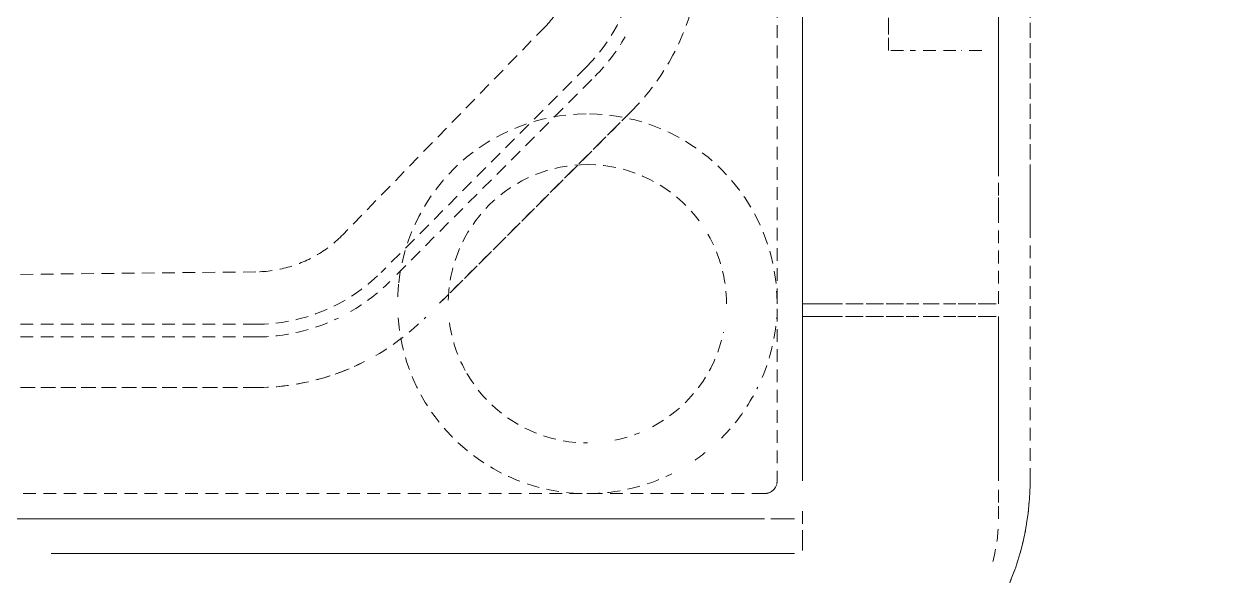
# Model space of a CAD drawing. Header units: millimetres. Extents: x -10915 to 60194, y -32941 to 46712.
# Drawn here: x 8043.6 to 8139, y 8799.1 to 8842.7 of the extents above; entities that cross this region are included whole.
import ezdxf

# ---------------------------------------------------------------- set-up
doc = ezdxf.new("R2010")
doc.units = ezdxf.units.MM
doc.linetypes.add('200_ШТРИХ_ш1п0_6_', pattern=[1.6, 1, -0.6])
doc.layers.add('Перекрытие штриховка', color=7, linetype='Continuous', lineweight=18)
doc.layers.add('Сантехника', color=7, linetype='Continuous', lineweight=18)

# ---------------------------------------------------------------- blocks, each defined once
blk = doc.blocks.new('Reece_Tap_Wolfen_Drinking-Fountain - 10 L_Stainless Steel-V82-План полов 2-го этажа')
at = {"layer": 'Сантехника', "linetype": '200_ШТРИХ_ш1п0_6_'}
for p, q in [((134.0000000000128, 154.9999999999604), (-133.9999999999869, 154.9999999999561)), ((137.8774251369132, 136.9999999999681), (139.4832934363801, 136.9999999999739)), ((136.9999999999846, 134.5067086143769), (136.9999999999846, 136.3654132106381)), ((139.73163549023, 136.3741209819581), (139.73163549023, 135.1987802315753)), ((101.3112915010383, 119.8994949366118), (117.5244949366347, 103.6862915010152)), ((98.09127334524361, 116.679476780817), (114.5250556766014, 100.6868522409818)), ((117.4814082423221, 93.78679656440353), (119.7377441424902, -119.7377441424901)), ((121.6250000000232, 93.78679656440355), (121.6250000000232, -121.625000000023))]:
    blk.add_line(p, q, dxfattribs=at)
at = {"layer": 'Сантехника', "color": 251, "linetype": '200_ШТРИХ_ш1п0_6_', "true_color": 0x666666}
for p, q in [((-109.9999999999488, 154.9999999999474), (110.0000000000513, 154.9999999999474)), ((110.0000000000513, 154.9999999999474), (-109.9999999999488, 154.9999999999474)), ((114.0000000000513, 154.9999999998982), (110.0000000000513, 154.9999999999002)), ((114.0000000000513, 154.9999999998982), (110.0000000000513, 154.9999999999002)), ((134.0000000000315, 154.9999999999474), (110.0000000000455, 154.9999999999474)), ((112.6059122489566, 152.499999999911), (120.0000000000149, 152.499999999911)), ((120.0000000000149, 152.3205080756429), (120.0000000000149, 149.308170005508)), ((134.0000000000311, 152.4999999999242), (121.0000000000064, 152.4999999999241)), ((121.0000000000064, 152.3205080756433), (121.0000000000064, 149.2963104068064)), ((136.9944931562145, 152.4999999999242), (134.7049514196031, 152.4999999999242)), ((120.0000000000149, 149.1421356236877), (120.0000000000149, 145.2163802191053)), ((121.0000000000064, 149.1421356236878), (121.0000000000064, 145.2009244891678)), ((120.0000000000149, 144.9999999999549), (120.0000000000149, 140.4283610041379)), ((121.0000000000064, 144.9999999999545), (121.0000000000064, 140.4103624254114)), ((120.0000000000149, 140.1763809020052), (120.0000000000149, 136.9999999999679)), ((121.0000000000064, 140.1763809020043), (121.0000000000064, 136.9999999999073)), ((120.0000000000149, 136.9999999999679), (-119.9999999999922, 136.9999999999679)), ((121.0000000000064, 136.9999999999748), (120.000000000015, 136.9999999999748)), ((121.0000000000064, 136.9999999999073), (134.0000000000319, 136.9999999999541)), ((136.3821711392079, 136.9999999999627), (137.8774251369132, 136.9999999999681)), ((139.4832934363812, 136.9999999999739), (137.8774251369143, 136.9999999999681)), ((136.9999999999846, 136.3654132106381), (136.9999999999846, 134.5067086143769)), ((139.7316354902397, 135.1987802315754), (139.7316354902397, 136.3741209819623)), ((139.73163549023, 135.1987802315753), (139.73163549023, 77.59807621132664)), ((136.9999999999846, 77.59807621132627), (136.9999999999846, 133.9999999999585)), ((119.9622712642574, 108.3195829852582), (104.8468254069712, 123.4350288425444)), ((104.8468254069712, 123.4350288425444), (119.9622712642575, 108.3195829852581)), ((102.2786398093648, 120.3463601906584), (118.0120502021612, 104.612949797862)), ((102.2786398093649, 120.3463601906584), (118.0120502021612, 104.612949797862)), ((122.6250000000233, 93.78679656440359), (122.6250000000233, -122.5502336448816)), ((122.6250000000233, 93.7867965644035), (122.6250000000233, -122.5502336448816)), ((126.6250000000233, -126.2511682243249), (126.6250000000233, 93.78679656440349)), ((126.6250000000232, 93.78679656440346), (126.6250000000233, -126.2511682243249)), ((136.9999999999851, 71.9999999999748), (136.9999999999851, 77.99999999997482)), ((136.9999999999851, 72.87867965641516), (136.9999999999851, 77.99999999997482))]:
    blk.add_line(p, q, dxfattribs=at)
at = {"layer": 'Сантехника', "color": 253, "linetype": '200_ШТРИХ_ш1п0_6_', "true_color": 0xa3a3a3}
for p, q in [((110.0000000000455, 154.9999999999474), (-109.9999999999488, 154.9999999999474)), ((-109.9999999999492, 152.499999999911), (109.9241079778388, 152.499999999911)), ((110.4581773545723, 152.499999999911), (112.6059122489566, 152.499999999911)), ((120.0000000000148, 152.4999999999143), (112.6059122489481, 152.4999999999143)), ((112.6059122489495, 152.4999999999143), (120.0000000000162, 152.4999999999143)), ((120.0000000000149, 152.320508075642), (120.0000000000149, 149.3081700055071)), ((120.0000000000162, 149.3081700055072), (120.0000000000162, 152.320508075642)), ((121.0000000000064, 152.4999999999241), (134.0000000000311, 152.4999999999242)), ((121.0000000000064, 149.2963104068064), (121.0000000000064, 152.3205080756433)), ((134.7049514196031, 152.4999999999242), (136.9944931562145, 152.4999999999242)), ((120.0000000000149, 149.1421356236868), (120.0000000000149, 145.2163802191045)), ((120.0000000000162, 145.2163802191045), (120.0000000000162, 149.1421356236868)), ((121.0000000000064, 145.2009244891678), (121.0000000000064, 149.1421356236878)), ((120.0000000000149, 144.999999999954), (120.0000000000149, 140.428361004137)), ((120.0000000000162, 140.428361004137), (120.0000000000162, 144.999999999954)), ((121.0000000000064, 140.4103624254114), (121.0000000000064, 144.9999999999545)), ((120.0000000000149, 140.1763809020044), (120.0000000000149, 136.9999999999712)), ((120.0000000000162, 136.9999999999712), (120.0000000000162, 140.1763809020044)), ((121.0000000000064, 136.9999999999073), (121.0000000000064, 140.1763809020043)), ((-119.9999999999922, 136.9999999999712), (120.0000000000148, 136.9999999999712)), ((120.0000000000162, 136.9999999999712), (-119.9999999999923, 136.9999999999712)), ((120.0000000000151, 136.9999999999748), (121.0000000000064, 136.9999999999748)), ((134.0000000000352, 136.9999999999073), (121.0000000000064, 136.9999999999073)), ((-133.9999999999686, 134.9999999999552), (134.0000000000315, 134.9999999999552)), ((-133.9999999999686, 134.9999999999552), (134.0000000000315, 134.9999999999552)), ((139.7316354902397, 77.59807621132663), (139.7316354902397, 135.1987802315754)), ((135.0000000000288, 133.9999999999579), (135.0000000000288, -134.0000000000421)), ((135.0000000000288, 133.9999999999579), (135.0000000000288, -134.0000000000421)), ((136.9999999999846, 133.9999999999585), (136.9999999999846, 77.59807621132624))]:
    blk.add_line(p, q, dxfattribs=at)
at = {"layer": 'Сантехника', "color": 9, "linetype": '200_ШТРИХ_ш1п0_6_', "true_color": 0xc7c7c7}
for p, q in [((109.9241079773221, 152.4999999999143), (-23.51406713391818, 152.4999999999143)), ((-23.51406713391772, 152.4999999999143), (109.9241079773235, 152.4999999999143)), ((112.6059122489481, 152.4999999999143), (110.4581773545723, 152.4999999999143)), ((110.4581773545736, 152.4999999999143), (112.6059122489495, 152.4999999999143)), ((120.0000000000163, 152.499999999923), (112.6059122489495, 152.499999999923)), ((112.6059122489484, 152.499999999923), (120.0000000000151, 152.499999999923)), ((120.0000000000163, 152.3205080756422), (120.0000000000163, 149.3081700055073)), ((120.000000000015, 152.3205080756422), (120.000000000015, 149.3081700055073)), ((100.000000000014, 151.1818181817264), (100.000000000014, 149.545361979533)), ((100.000000000014, 149.1421356236861), (100.000000000014, 145.5254948178894)), ((120.0000000000163, 149.142135623687), (120.0000000000163, 145.2163802191047)), ((120.000000000015, 149.142135623687), (120.000000000015, 145.2163802191047)), ((100.000000000014, 144.9999999999525), (100.000000000014, 143.8043297712694)), ((120.0000000000163, 144.9999999999542), (120.0000000000163, 140.4283610041372)), ((120.000000000015, 144.9999999999542), (120.000000000015, 140.4283610041372)), ((100.000000000014, 143.8043297712694), (20.00000000000813, 143.8043297712694)), ((100.000000000014, 143.8043297712694), (94.99577338861123, 143.8043297712694)), ((120.0000000000163, 140.1763809020046), (120.0000000000163, 136.9999999999799)), ((120.000000000015, 140.1763809020046), (120.000000000015, 136.9999999999799)), ((-119.9999999999924, 136.9999999999799), (120.0000000000163, 136.9999999999799)), ((120.000000000015, 136.9999999999799), (-119.9999999999912, 136.9999999999799)), ((134.0000000000327, 136.9999999999542), (121.0000000000064, 136.9999999999073)), ((121.0000000000064, 136.9999999999073), (134.0000000000352, 136.9999999999073))]:
    blk.add_line(p, q, dxfattribs=at)
at = {"layer": 'Сантехника', "color": 7, "linetype": '200_ШТРИХ_ш1п0_6_', "true_color": 0xfdfdfd}
for p, q in [((100.0000000000149, 152.499999999923), (20.00000000000912, 152.499999999923)), ((20.00000000000892, 152.499999999923), (100.0000000000138, 152.499999999923)), ((100.0000000000138, 152.499999999924), (20.00000000000892, 152.499999999924)), ((20.00000000000772, 152.4999999999222), (100.0000000000136, 152.4999999999222)), ((20.00000000000776, 152.499999999922), (100.0000000000136, 152.499999999922)), ((20.00000000000779, 152.4999999999219), (100.0000000000136, 152.4999999999219)), ((20.00000000000779, 152.4999999999218), (100.0000000000136, 152.4999999999218)), ((20.00000000000779, 152.4999999999216), (100.0000000000136, 152.4999999999216)), ((20.00000000000782, 152.4999999999214), (100.0000000000137, 152.4999999999214)), ((20.00000000000782, 152.4999999999212), (100.0000000000137, 152.4999999999212)), ((20.00000000000786, 152.4999999999211), (100.0000000000137, 152.4999999999211)), ((20.00000000000786, 152.4999999999209), (100.0000000000137, 152.4999999999209)), ((20.00000000000789, 152.4999999999207), (100.0000000000137, 152.4999999999207)), ((20.00000000000789, 152.4999999999206), (100.0000000000138, 152.4999999999206)), ((20.00000000000792, 152.4999999999204), (100.0000000000138, 152.4999999999204)), ((20.00000000000792, 152.4999999999202), (100.0000000000138, 152.4999999999202)), ((20.00000000000796, 152.4999999999201), (100.0000000000138, 152.4999999999201)), ((20.00000000000796, 152.4999999999199), (100.0000000000138, 152.4999999999199)), ((20.00000000000799, 152.4999999999197), (100.0000000000138, 152.4999999999197)), ((20.00000000000799, 152.4999999999196), (100.0000000000138, 152.4999999999196)), ((20.00000000000803, 152.4999999999194), (100.0000000000139, 152.4999999999194)), ((90.3706678121404, 152.4999999999223), (100.0000000000136, 152.4999999999223)), ((90.3706678121404, 152.4999999999221), (98.71688561956955, 152.4999999999221)), ((90.37066781214043, 152.499999999922), (100.0000000000136, 152.499999999922)), ((90.37066781214052, 152.4999999999211), (100.0000000000137, 152.4999999999211)), ((90.37066781214052, 152.499999999921), (100.0000000000137, 152.499999999921)), ((90.37066781214052, 152.4999999999208), (100.0000000000137, 152.4999999999208)), ((90.37066781214057, 152.4999999999206), (100.0000000000138, 152.4999999999206)), ((90.3706678121406, 152.4999999999204), (100.0000000000138, 152.4999999999204)), ((90.3706678121406, 152.4999999999203), (98.7168856195698, 152.4999999999203)), ((90.37066781214062, 152.49999999992), (100.0000000000138, 152.49999999992)), ((90.37066781214067, 152.4999999999198), (98.71688561956984, 152.4999999999198)), ((90.37066781214067, 152.4999999999197), (100.0000000000139, 152.4999999999197)), ((90.37066781214067, 152.4999999999195), (98.71688561956988, 152.4999999999195)), ((92.74187883875474, 152.4999999999218), (100.0000000000136, 152.4999999999218)), ((92.7418788387549, 152.4999999999202), (100.0000000000138, 152.4999999999202)), ((94.9957733886109, 152.4999999999216), (100.0000000000136, 152.4999999999216)), ((97.02083925777363, 152.4999999999215), (100.0000000000136, 152.4999999999215)), ((97.02083925777369, 152.4999999999213), (98.71688561956968, 152.4999999999213)), ((98.71688561956955, 152.4999999999221), (100.0000000000136, 152.4999999999221)), ((98.71688561956968, 152.4999999999213), (100.0000000000137, 152.4999999999213)), ((98.7168856195698, 152.4999999999203), (100.0000000000138, 152.4999999999203)), ((98.71688561956984, 152.4999999999198), (100.0000000000138, 152.4999999999198)), ((98.71688561956988, 152.4999999999195), (100.0000000000139, 152.4999999999195)), ((100.0000000000136, 151.1818181817259), (100.0000000000136, 149.5453619795326)), ((100.0000000000136, 151.1818181817264), (100.0000000000136, 149.5453619795339)), ((100.0000000000136, 151.1818181817262), (100.0000000000136, 149.5453619795337)), ((100.0000000000136, 151.1818181817261), (100.0000000000136, 149.5453619795335)), ((100.0000000000137, 151.1818181817259), (100.0000000000137, 149.5453619795333)), ((100.0000000000137, 151.1818181817258), (100.0000000000137, 149.5453619795332)), ((100.0000000000137, 151.1818181817256), (100.0000000000137, 149.545361979533)), ((100.0000000000137, 151.1818181817254), (100.0000000000137, 149.5453619795329)), ((100.0000000000137, 151.1818181817252), (100.0000000000137, 149.5453619795327)), ((100.0000000000137, 151.1818181817251), (100.0000000000137, 149.5453619795325)), ((100.0000000000138, 151.1818181817249), (100.0000000000138, 149.5453619795324)), ((100.0000000000138, 151.1818181817283), (100.0000000000138, 149.545361979535)), ((100.0000000000138, 151.1818181817282), (100.0000000000138, 149.5453619795348)), ((100.0000000000138, 151.181818181728), (100.0000000000138, 149.5453619795347)), ((100.0000000000138, 151.1818181817279), (100.0000000000138, 149.5453619795345)), ((100.0000000000138, 151.1818181817277), (100.0000000000138, 149.5453619795343)), ((100.0000000000139, 151.1818181817275), (100.0000000000139, 149.5453619795342)), ((100.0000000000136, 149.1421356236856), (100.0000000000136, 145.525494817889)), ((100.0000000000136, 149.1421356236871), (100.0000000000136, 145.5254948178922)), ((100.0000000000136, 149.142135623687), (100.0000000000136, 145.525494817892)), ((100.0000000000136, 149.1421356236868), (100.0000000000136, 145.5254948178919)), ((100.0000000000137, 149.1421356236866), (100.0000000000137, 145.5254948178917)), ((100.0000000000137, 149.1421356236865), (100.0000000000137, 145.5254948178915)), ((100.0000000000137, 149.1421356236863), (100.0000000000137, 145.5254948178914)), ((100.0000000000137, 149.1421356236861), (100.0000000000137, 145.5254948178912)), ((100.0000000000137, 149.142135623686), (100.0000000000137, 145.5254948178911)), ((100.0000000000137, 149.1421356236858), (100.0000000000137, 145.5254948178909)), ((100.0000000000138, 149.1421356236856), (100.0000000000138, 145.5254948178907)), ((100.0000000000138, 149.1421356236881), (100.0000000000138, 145.5254948178914)), ((100.0000000000138, 149.1421356236879), (100.0000000000138, 145.5254948178912)), ((100.0000000000138, 149.1421356236878), (100.0000000000138, 145.5254948178911)), ((100.0000000000138, 149.1421356236876), (100.0000000000138, 145.5254948178909)), ((100.0000000000138, 149.1421356236874), (100.0000000000138, 145.5254948178907)), ((100.0000000000139, 149.1421356236872), (100.0000000000139, 145.5254948178905)), ((100.0000000000136, 144.9999999999521), (100.0000000000136, 143.8043297712732)), ((100.0000000000136, 144.9999999999556), (100.0000000000136, 143.804329771273)), ((100.0000000000136, 144.9999999999554), (100.0000000000136, 143.8043297712728)), ((100.0000000000136, 144.9999999999552), (100.0000000000136, 143.8043297712727)), ((100.0000000000137, 144.9999999999551), (100.0000000000137, 143.8043297712725)), ((100.0000000000137, 144.9999999999549), (100.0000000000137, 143.8043297712724)), ((100.0000000000137, 144.9999999999547), (100.0000000000137, 143.8043297712722)), ((100.0000000000137, 144.9999999999546), (100.0000000000137, 143.804329771272)), ((100.0000000000137, 144.9999999999544), (100.0000000000137, 143.8043297712719)), ((100.0000000000137, 144.9999999999542), (100.0000000000137, 143.8043297712717)), ((100.0000000000138, 144.9999999999541), (100.0000000000138, 143.8043297712715)), ((100.0000000000138, 144.9999999999545), (100.0000000000138, 143.8043297712713)), ((100.0000000000138, 144.9999999999543), (100.0000000000138, 143.8043297712712)), ((100.0000000000138, 144.9999999999542), (100.0000000000138, 143.804329771271)), ((100.0000000000138, 144.999999999954), (100.0000000000138, 143.8043297712709)), ((100.0000000000138, 144.9999999999538), (100.0000000000138, 143.8043297712707)), ((100.0000000000139, 144.9999999999537), (100.0000000000139, 143.8043297712705)), ((100.0000000000136, 143.8043297712732), (20.00000000000772, 143.8043297712732)), ((100.0000000000136, 143.804329771273), (20.00000000000776, 143.804329771273)), ((100.0000000000136, 143.8043297712728), (20.00000000000779, 143.8043297712728)), ((100.0000000000137, 143.8043297712727), (20.00000000000779, 143.8043297712727)), ((100.0000000000137, 143.8043297712725), (20.00000000000779, 143.8043297712725)), ((100.0000000000137, 143.8043297712724), (20.00000000000782, 143.8043297712724)), ((100.0000000000137, 143.8043297712722), (20.00000000000782, 143.8043297712722)), ((100.0000000000137, 143.804329771272), (20.00000000000786, 143.804329771272)), ((100.0000000000137, 143.8043297712719), (20.00000000000786, 143.8043297712719)), ((100.0000000000138, 143.8043297712717), (20.00000000000789, 143.8043297712717)), ((100.0000000000138, 143.8043297712715), (20.00000000000789, 143.8043297712715)), ((100.0000000000138, 143.8043297712713), (20.00000000000792, 143.8043297712713)), ((100.0000000000138, 143.8043297712712), (20.00000000000792, 143.8043297712712)), ((100.0000000000138, 143.804329771271), (20.00000000000796, 143.804329771271)), ((100.0000000000138, 143.8043297712709), (20.00000000000796, 143.8043297712709)), ((100.0000000000139, 143.8043297712707), (20.00000000000799, 143.8043297712707)), ((100.0000000000139, 143.8043297712705), (20.00000000000799, 143.8043297712705)), ((100.0000000000136, 143.8043297712732), (90.37066781214031, 143.8043297712732)), ((100.0000000000136, 143.8043297712729), (90.37066781214035, 143.8043297712729)), ((100.0000000000137, 143.8043297712723), (90.37066781214043, 143.8043297712723)), ((100.0000000000137, 143.8043297712721), (90.37066781214044, 143.8043297712721)), ((98.71688561956974, 143.8043297712718), (90.37066781214048, 143.8043297712718)), ((100.0000000000138, 143.8043297712716), (90.3706678121405, 143.8043297712716)), ((100.0000000000138, 143.8043297712714), (90.37066781214051, 143.8043297712714)), ((100.0000000000138, 143.8043297712713), (90.37066781214052, 143.8043297712713)), ((100.0000000000138, 143.8043297712709), (90.37066781214057, 143.8043297712709)), ((100.0000000000136, 143.8043297712731), (92.74187883875466, 143.8043297712731)), ((100.0000000000137, 143.8043297712719), (94.99577338861097, 143.8043297712719)), ((98.71688561956984, 143.8043297712708), (94.99577338861108, 143.8043297712708)), ((100.0000000000136, 143.8043297712728), (97.02083925777363, 143.8043297712728)), ((98.71688561956965, 143.8043297712726), (97.02083925777364, 143.8043297712726)), ((98.71688561956968, 143.8043297712724), (97.02083925777366, 143.8043297712724)), ((98.71688561956981, 143.8043297712711), (97.0208392577738, 143.8043297712711)), ((98.71688561956987, 143.8043297712706), (97.02083925777386, 143.8043297712706)), ((100.0000000000137, 143.8043297712726), (98.71688561956965, 143.8043297712726)), ((100.0000000000137, 143.8043297712724), (98.71688561956968, 143.8043297712724)), ((100.0000000000137, 143.8043297712718), (98.71688561956974, 143.8043297712718)), ((100.0000000000138, 143.8043297712711), (98.71688561956981, 143.8043297712711)), ((100.0000000000138, 143.8043297712708), (98.71688561956984, 143.8043297712708)), ((100.0000000000139, 143.8043297712706), (98.71688561956987, 143.8043297712706))]:
    blk.add_line(p, q, dxfattribs=at)
at = {"layer": 'Сантехника', "color": 7, "linetype": '200_ШТРИХ_ш1п0_6_', "true_color": 0xfcfcfc}
for p, q in [((20.00000000000803, 152.4999999999193), (100.0000000000139, 152.4999999999193)), ((97.0208392577739, 152.4999999999193), (98.7168856195699, 152.4999999999193)), ((98.7168856195699, 152.4999999999193), (100.0000000000139, 152.4999999999193)), ((100.0000000000139, 151.1818181817274), (100.0000000000139, 149.545361979534)), ((100.0000000000139, 149.1421356236871), (100.0000000000139, 145.5254948178904)), ((100.0000000000139, 144.9999999999535), (100.0000000000139, 143.8043297712703)), ((100.0000000000139, 143.8043297712703), (20.00000000000803, 143.8043297712703)), ((100.0000000000139, 143.8043297712704), (90.37066781214061, 143.8043297712704))]:
    blk.add_line(p, q, dxfattribs=at)
at = {"layer": 'Сантехника', "color": 7, "linetype": '200_ШТРИХ_ш1п0_6_', "true_color": 0xfafafa}
for p, q in [((20.00000000000806, 152.4999999999191), (100.0000000000139, 152.4999999999191)), ((90.37066781214074, 152.4999999999191), (100.0000000000139, 152.4999999999191)), ((100.0000000000139, 151.1818181817272), (100.0000000000139, 149.5453619795339)), ((100.0000000000139, 149.1421356236869), (100.0000000000139, 145.5254948178902)), ((100.0000000000139, 144.9999999999534), (100.0000000000139, 143.8043297712702)), ((100.0000000000139, 143.8043297712702), (20.00000000000803, 143.8043297712702)), ((100.0000000000139, 143.8043297712703), (97.02083925777389, 143.8043297712703))]:
    blk.add_line(p, q, dxfattribs=at)
at = {"layer": 'Сантехника', "color": 7, "linetype": '200_ШТРИХ_ш1п0_6_', "true_color": 0xf7f7f7}
for p, q in [((20.00000000000806, 152.4999999999189), (100.0000000000139, 152.4999999999189)), ((94.9957733886112, 152.499999999919), (98.71688561956992, 152.499999999919)), ((98.71688561956992, 152.499999999919), (100.0000000000139, 152.499999999919)), ((100.0000000000139, 151.181818181727), (100.0000000000139, 149.5453619795337)), ((100.0000000000139, 149.1421356236867), (100.0000000000139, 145.5254948178901)), ((100.0000000000139, 144.9999999999532), (100.0000000000139, 143.80432977127)), ((100.0000000000139, 143.80432977127), (20.00000000000806, 143.80432977127)), ((100.0000000000139, 143.8043297712701), (97.0208392577739, 143.8043297712701))]:
    blk.add_line(p, q, dxfattribs=at)
at = {"layer": 'Сантехника', "color": 7, "linetype": '200_ШТРИХ_ш1п0_6_', "true_color": 0xf2f2f2}
for p, q in [((20.00000000000809, 152.4999999999187), (100.000000000014, 152.4999999999187)), ((97.02083925777399, 152.4999999999188), (100.000000000014, 152.4999999999188)), ((100.0000000000139, 151.1818181817269), (100.0000000000139, 149.5453619795335)), ((100.0000000000139, 149.1421356236866), (100.0000000000139, 145.5254948178899)), ((100.0000000000139, 144.999999999953), (100.0000000000139, 143.8043297712699)), ((100.000000000014, 143.8043297712699), (20.00000000000806, 143.8043297712699)), ((100.0000000000139, 143.8043297712699), (97.02083925777391, 143.8043297712699))]:
    blk.add_line(p, q, dxfattribs=at)
at = {"layer": 'Сантехника', "color": 254, "linetype": '200_ШТРИХ_ш1п0_6_', "true_color": 0xeaeaea}
for p, q in [((20.00000000000809, 152.4999999999186), (100.000000000014, 152.4999999999186)), ((90.37066781214077, 152.4999999999186), (100.000000000014, 152.4999999999186)), ((109.9241079761365, 152.499999999924), (100.0000000000138, 152.499999999924)), ((112.6059122489484, 152.499999999924), (110.4581773545726, 152.499999999924)), ((100.000000000014, 151.1818181817267), (100.000000000014, 149.5453619795333)), ((100.000000000014, 149.1421356236864), (100.000000000014, 145.5254948178897)), ((100.000000000014, 144.9999999999528), (100.000000000014, 143.8043297712697)), ((100.000000000014, 143.8043297712697), (20.00000000000809, 143.8043297712697)), ((100.000000000014, 143.8043297712697), (90.37066781214068, 143.8043297712697)), ((-119.9999999999912, 136.9999999999807), (120.0000000000151, 136.9999999999807)), ((-119.9999999999912, 136.9999999999809), (120.000000000015, 136.9999999999809))]:
    blk.add_line(p, q, dxfattribs=at)
at = {"layer": 'Сантехника', "color": 254, "linetype": '200_ШТРИХ_ш1п0_6_', "true_color": 0xdddddd}
for p, q in [((20.00000000000813, 152.4999999999184), (100.000000000014, 152.4999999999184)), ((94.99577338861127, 152.4999999999185), (100.000000000014, 152.4999999999185)), ((109.9241079761885, 152.499999999923), (100.0000000000149, 152.499999999923)), ((100.0000000000138, 152.499999999923), (109.9241079761874, 152.499999999923)), ((112.6059122489495, 152.499999999923), (110.4581773545737, 152.499999999923)), ((110.4581773545726, 152.499999999923), (112.6059122489484, 152.499999999923)), ((120.000000000015, 152.499999999924), (112.6059122489484, 152.499999999924)), ((120.000000000015, 152.3205080756432), (120.000000000015, 149.3081700055083)), ((100.000000000014, 151.1818181817265), (100.000000000014, 149.5453619795332)), ((100.000000000014, 149.1421356236862), (100.000000000014, 145.5254948178896)), ((120.000000000015, 149.142135623688), (120.000000000015, 145.2163802191057)), ((100.000000000014, 144.9999999999527), (100.000000000014, 143.8043297712695)), ((120.000000000015, 144.9999999999552), (120.000000000015, 140.4283610041382)), ((100.000000000014, 143.8043297712695), (20.00000000000809, 143.8043297712695)), ((100.000000000014, 143.8043297712696), (90.3706678121407, 143.8043297712696)), ((120.000000000015, 140.1763809020056), (120.000000000015, 136.9999999999809)), ((120.0000000000151, 136.9999999999807), (-119.9999999999912, 136.9999999999807))]:
    blk.add_line(p, q, dxfattribs=at)
at = {"layer": 'Сантехника', "linetype": '200_ШТРИХ_ш1п0_6_', "flags": 128}
blk.add_lwpolyline([(155.0000000000081, 133.9999999999652), (154.9832022398917, 134.8397760178854), (154.9328358323633, 135.6782085733187), (154.848981352942, 136.5139563530357), (154.7317729508983, 137.3456823388651), (154.5813981346813, 138.1720559466596), (154.3980974718955, 138.9917551549352), (154.182164204536, 139.8034686198111), (153.9339437797437, 140.6058977729035), (153.6538332972483, 141.3977588987418), (153.3422808740718, 142.1777851884434), (152.9997849276271, 142.9447287663513), (152.6268933783727, 143.6973626863346), (152.2242027732449, 144.4344828946841), (151.7923573312875, 145.1549101563035), (151.3320479131096, 145.857491941259), (150.8440109155807, 146.5411042685727), (150.3290270937755, 147.2046535043534), (149.7879203119693, 147.8470781113643), (149.2215562255717, 148.467350347287), (148.6308408963041, 149.0644779088518), (148.0167193426829, 149.6375055193517), (147.3801740281804, 150.1855164568446), (146.7222232895262, 150.7076340207282), (146.0439197075373, 151.2030229342824), (145.3463484232427, 151.6708906809274), (144.6306254018999, 152.1104887720747), (143.8978956476594, 152.5211139445487), (143.1493313718292, 152.9021092856685), (142.3861301175402, 153.25286528417), (141.6095128440152, 153.5728208052761), (140.8207219732242, 153.8614639884022), (140.0210194022856, 154.1183330660376), (139.2116844847081, 154.343017102447), (138.3940119837279, 154.5351566511055), (137.5693100009227, 154.6944443297221), (136.7388978835146, 154.8206253119876), (135.9041041137581, 154.9134977352521), (135.0662641836186, 154.972913023449), (134.2267184582322, 154.998776124793), (134.0000000000128, 154.9999999999604)], dxfattribs=at)
at = {"layer": 'Сантехника', "linetype": '200_ШТРИХ_ш1п0_6_'}
for centre, radius, start, end in [((134.0000000000315, 133.9999999999579), 20.99999999998952, 50.28399470383622, 89.99999999999962), ((91.41179656442661, 110), 14.00000000000012, 45.00000000000017, 90.00000000000044), ((107.6250000000231, 93.78679656440349), 14.00000000000018, 3.489522850519926e-13, 45.00000000000021)]:
    blk.add_arc(centre, radius, start, end, dxfattribs=at)
at = {"layer": 'Сантехника', "color": 253, "linetype": '200_ШТРИХ_ш1п0_6_', "true_color": 0xa3a3a3}
for centre, radius, start, end in [((136.9944931562146, 139.4999999999242), 12.99999999999998, 75.00000000000061, 87.10754957874525), ((120.0000000000062, 119.9999999999743), 14.99999999999995, 90.00000000025162, 180), ((120.0000000000062, 119.9999999999743), 14.99999999999996, 67.18740513872461, 85.7573593128701), ((134.0000000000315, 133.9999999999579), 0.9999999999972999, 75.00000000000095, 90), ((134.0000000000315, 133.9999999999579), 0.9999999999972861, 0, 15.0000000000009), ((120.0000000000062, 119.9999999999743), 14.99999999999998, 45.00000000000018, 63.92723573651293), ((120.0000000000066, 119.999999999974), 11, 89.9999999999539, 120.0000000000001), ((120.0000000000066, 119.999999999974), 11.00000000000001, 27.92274183810695, 78.26834598731033), ((120.0000000000062, 119.9999999999743), 14.99999999999997, 34.56303545935495, 40.11902516586198), ((120.0000000000066, 119.999999999974), 11, 126.5535696141587, 180), ((120.0000000000062, 119.9999999999743), 14.99999999999998, 1.628443996909325e-13, 26.45306087526238), ((120.0000000000066, 119.999999999974), 11.00000000000001, 11.43378146929936, 22.04520703067456), ((120.0000000000062, 119.9999999999743), 14.99999999999998, 180.3600599579659, 263.7844271891633), ((120.0000000000066, 119.999999999974), 11.00000000000001, 180.0000000000003, 270.0000000000462), ((120.0000000000062, 119.9999999999743), 14.99999999999997, 274.2426406871299, 2.162777183395192e-13), ((120.0000000000066, 119.999999999974), 10.99999999999999, 299.9999999999999, 2.162777183395192e-13), ((120.0000000000066, 119.999999999974), 10.99999999999999, 277.8401994232802, 298.6530795450834), ((120.0000000000062, 119.9999999999743), 15, 264.1155726442786, 270)]:
    blk.add_arc(centre, radius, start, end, dxfattribs=at)
at = {"layer": 'Сантехника', "color": 251, "linetype": '200_ШТРИХ_ш1п0_6_', "true_color": 0x666666}
for centre, radius, start, end in [((136.9944931562146, 139.4999999999242), 13.00000000000001, 75.00000000000021, 87.1075495787449), ((134.0000000000315, 133.9999999999579), 0.9999999999972999, 0, 90), ((134.0000000000315, 133.9999999999579), 0.9999999999972861, 15.00000000000062, 75.00000000000095), ((91.41179656442684, 110), 19, 60.00000000000058, 90.00000000000067), ((91.41179656442684, 110), 19.00000000000001, 60.00000000000028, 90.00000000000038), ((91.41179656442684, 110), 18.99999999999998, 45.00000000000053, 59.99720668610533), ((91.41179656442684, 110), 19.00000000000001, 45.00000000000026, 59.99720668610507), ((91.41179656442684, 110), 15, 45.00000000000031, 60.00000000000033), ((91.41179656442684, 110), 15.00000000000001, 45.00000000000031, 60.0000000000005), ((107.6250000000233, 93.78679656440349), 18.99999999999998, 30.00000000000054, 45.00000000000046), ((107.6250000000233, 93.78679656440349), 19.00000000000002, 30.00000000000031, 45.0000000000002), ((107.6250000000233, 93.78679656440349), 15.00000000000002, 30.00000000000018, 45.00000000000016), ((107.6250000000233, 93.78679656440349), 15.00000000000002, 30.00000000000044, 45.00000000000043), ((107.6250000000233, 93.78679656440349), 19.00000000000001, 6.297498269297763e-13, 26.9088717321191), ((107.6250000000233, 93.78679656440349), 19.00000000000002, 15.00000000000031, 26.9088717321188), ((107.6250000000233, 93.78679656440349), 15.00000000000001, 3.799702659455085e-13, 25.83858068252021), ((107.6250000000233, 93.78679656440349), 15.00000000000001, 3.799702659455084e-13, 25.83858068252037), ((107.6250000000233, 93.78679656440349), 19.00000000000001, 3.428303151388045e-13, 15.00000000000029)]:
    blk.add_arc(centre, radius, start, end, dxfattribs=at)
at = {"layer": 'Сантехника', "linetype": '200_ШТРИХ_ш1п0_6_'}
for points in [[(91.41179656442648, 119.359430794726), (92.25096927426398, 119.3629897492574), (93.86576507900921, 119.1687620831254), (96.18825677833898, 118.2362998956987), (97.48822289869779, 117.2614125705501), (98.0912733452456, 116.6794767808191)], [(114.5250556766033, 100.6868522409838), (115.1494123372129, 100.0739477012023), (116.2013915715285, 98.74444590742003), (117.2308414017037, 96.34349413361463), (117.4680954621297, 94.66296877660531), (117.4814082423222, 93.78679656440355)]]:
    blk.add_open_spline(points, degree=3, dxfattribs=at)

msp = doc.modelspace()

# ---------------------------------------------------------------- hatches: boundary and pattern name
at = {"layer": 'Перекрытие штриховка', "lineweight": 9, "true_color": 0x787878}
h = msp.add_hatch(dxfattribs=at)
h.set_pattern_fill('FP_81', color=8, style=0, pattern_type=2)
h.set_pattern_definition([(0, (7602.212, 10285.588), (0, 500), []), (90, (7602.212, 10285.588), (-500, 3.061616997868383e-14), [])])
h.paths.add_polyline_path([(7818.266645955335, 8794.61010493282), (7818.715807437017, 8795.354198942583), (7818.045076154552, 8795.354198942583)])
h.paths.add_polyline_path([(7822.065609233739, 9090.473514517182), (7823.354930733787, 9089.554761863837), (7823.097832386719, 9090.780880892078), (7822.097832386755, 9090.483109645626)])
h.paths.add_polyline_path([(8117.929018818099, 9086.674551238779), (8117.479857336421, 9085.930457229017), (8118.150588618882, 9085.930457229017)])
h.paths.add_polyline_path([(8114.1300555397, 8790.811141654418), (8112.840734039647, 8791.729894307762), (8110.985206300606, 8789.874695976521), (8114.097832386684, 8790.801546525983)])
h.paths.add_polyline_path([(17360.97201882755, 8727.642328085753), (18069.00000000008, 8727.642328085753), (17356.47201882754, 9139.020549820869), (17360.97201882755, 9146.814778454927), (17352.31176478969, 9151.814778454927), (17378.31176478969, 9196.848099451725), (17369.65151075184, 9201.848099451716), (17374.15151075184, 9209.642328085782), (18201.20577136599, 8732.142328085769), (18198.60769515463, 8727.642328085753), (18284.00000000002, 8727.642328085753), (18284.00000000002, 8769.642328085753), (21580.03247934831, 8769.642328085753), (21580.03247934831, 8759.642328086698), (24190.56535303848, 8759.642328086698), (24190.56535303848, 8772.642328086704), (21434.99999999988, 8772.642328086704), (21434.99999999989, 8782.642328086737), (24190.56535303849, 8782.642328086737), (24190.56535303849, 9747.025605161858), (24207.5653530385, 9747.025605161858), (24207.5653530385, 9797.025605161847), (23407.5653530385, 9797.025605161847), (23407.5653530385, 9847.025605161853), (24207.56535303851, 9847.025605161853), (24207.56535303851, 11522.02560516185), (23232.56535303851, 11522.02560516185), (23232.56535303851, 11572.02560516185), (24207.56535303851, 11572.02560516185), (24207.56535303851, 11622.02560516183), (24190.5653530385, 11622.02560516183), (24190.5653530385, 12377.02560516184), (24165.56535303852, 12377.02560516184), (24165.56535303852, 12573.45132744318), (22069.43658026898, 12573.45132744318), (22069.43658026898, 12529.4513274432), (22067.43658026895, 12529.4513274432), (22067.43658026895, 12527.45132744317), (21542.43658026898, 12527.45132744317), (21542.43658026898, 12529.4513274432), (21540.43658026895, 12529.4513274432), (21540.43658026895, 12573.45132744318), (16419.44287853129, 12573.45132744318), (16419.44287853129, 12525.44997568246), (16417.44287853132, 12525.44997568246), (16417.44287853132, 12523.44997568248), (15414.46123021831, 12523.44997568248), (15414.46123021831, 12525.44997568246), (15412.46123021835, 12525.44997568246), (15412.46123021833, 12697.76852390909), (10590.00000000007, 12710.50370561326), (10589.99999999548, 12722.46425794521), (10580.00000000003, 12721.77106605628), (10579.30436213098, 12712.21412469594), (10576.99999999998, 12710.09843899355), (10576.99999999998, 12703.11395595267), (10575.00000000008, 12702.53070411081), (10575.00000000008, 12701.11921425563), (10576.99999999998, 12701.11394902127), (10577.00000000005, 12199.0781402069), (10575.00000000008, 12199.0781402069), (10575.00000000008, 12197.07814020693), (10075.00000000006, 12197.07814020693), (10075.00000000006, 12249.07814020695), (9943.127474805828, 12249.07814020695), (9224.134504948915, 11834.15537704977), (9220.965920661865, 11839.643526023), (9230.925212805398, 11845.39352602301), (9217.4252128054, 11868.77621192518), (9227.38450494891, 11874.52621192518), (9224.215920661869, 11880.20238243357), (9863.127474805837, 12249.07814020695), (9045.000000000051, 12249.07814020695), (9045.000000000051, 12197.07814020687), (7506.078189290408, 12197.07814020687), (7506.07818929, 12194.07814020695), (9045.000000000051, 12194.07814020695), (9045.000000000051, 12184.07814020692), (7506.07818929, 12184.07814020692), (7506.07818929, 12033.26436089846), (7389.914886318282, 12033.26436089846), (7390.917731141569, 8939.999999999985), (7585.59783238673, 8939.999999999985), (7585.59783238673, 8785.642328085827), (7834.097832386718, 8786.32381156002), (7820.53051978246, 8791.247975555003), (7815.329627214382, 8800.283187343288), (7815.016598848259, 8801.452577584116), (7813.812348854998, 8803.963133159394), (7813.0978323867, 8830.64232808579), (7813.779315860937, 9074.642328085803), (7819.721547195031, 9088.895151491184), (7828.257360568496, 9093.305417487694), (7828.597832386753, 9093.438965449433), (7831.097832386735, 9094.923856268111), (7960.737436113717, 9095.64232808579), (8102.097832386717, 9094.96084461158), (8115.665144990973, 9090.036680616615), (8120.866037559052, 9081.00146882832), (8121.179065925179, 9079.832078587493), (8122.379428465364, 9077.636821241987), (8123.143843311529, 9037.639193384193), (8133.168257604755, 9037.639193384193), (8133.168257604755, 9024.648812327425), (8123.143843311529, 9024.648812327425), (8122.416348912498, 8806.642328085805), (8116.474117578403, 8792.389504680423), (8108.263971776235, 8787.913237433277), (8107.597832386681, 8787.845690722193), (8105.991100682016, 8786.371813408341), (8114.1300555397, 8785.642328085827), (8375.597832386728, 8785.642328085827), (8375.597832386728, 8793.642328085816), (13538.19755182486, 8793.642328085816), (13538.19755182486, 8783.642328085783), (8375.597832386728, 8783.642328085783), (8375.597832386728, 8769.642328085822), (13538.19755182486, 8769.642328085822), (13538.19755182486, 8727.64232808578), (13623.5898566703, 8727.64232808578), (13621.24928607057, 8732.290999019984), (13997.71283110517, 8949.64232808578), (14002.21283110518, 8941.84809945173), (14011.43558514302, 8945.873820872472), (14036.87308514302, 8901.814778454931), (14045.53333918086, 8906.814778454938), (14050.03333918086, 8899.020549820872), (13753.19755182487, 8727.64232808578), (14843.19755182488, 8727.64232808578), (14130.66957065238, 9139.020549820878), (14135.16957065238, 9146.814778454936), (14126.50931661453, 9151.814778454935), (14152.50931661453, 9196.848099451734), (14143.84906257668, 9201.848099451716), (14148.34906257668, 9209.64232808579), (14975.40332319083, 8732.142328085778), (14972.80524697947, 8727.64232808578), (15058.19755182486, 8727.64232808578), (15058.19755182486, 8769.642328085753), (16764.00000000003, 8769.642328085753), (16764.00000000003, 8727.642328085753), (16849.39230484548, 8727.642328085753), (16846.79422863411, 8732.142328085778), (17223.51527928034, 8949.642328085773), (17228.01527928035, 8941.848099451723), (17237.23803331818, 8945.873820872472), (17262.67553331819, 8901.814778454922), (17271.33578735604, 8906.814778454931), (17275.83578735603, 8899.020549820863), (16979.00000000001, 8727.642328085753), (17356.47201882754, 8727.642328085753)])
h.paths.add_polyline_path([(18188.04551732815, 8727.642328085753), (18191.00000000008, 8727.642328085753), (18188.04551732815, 8729.34809945171), (18187.06068977084, 8727.642328085753)])
h.paths.add_polyline_path([(16860.93931022926, 8727.642328085753), (16859.95448267195, 8729.34809945171), (16857.00000000002, 8727.642328085753), (16859.95448267195, 8727.642328085753)])
h.paths.add_polyline_path([(14961.25824159567, 8727.64232808578), (14965.19755182489, 8727.64232808578), (14962.24306915298, 8729.348099451718)])
h.paths.add_polyline_path([(13631.19755182489, 8727.64232808578), (13635.13686205409, 8727.64232808578), (13634.1520344968, 8729.348099451692)])
h.paths.add_polyline_path([(21580.03247934831, 8747.642328086702), (21580.03247934831, 8757.642328085754), (21434.99999999988, 8757.642328085754), (21434.99999999987, 8747.642328086702)])
h.paths.add_polyline_path([(21429.00000000002, 8783.642328085783), (18284.00000000002, 8783.642328085783), (18284.00000000002, 8793.642328085747), (21429.00000000002, 8793.642328085747)])
h.paths.add_polyline_path([(15968.45179095358, 8783.642328085783), (15058.19755182486, 8783.642328085783), (15058.19755182486, 8793.642328085747), (16764.00000000003, 8793.642328085747), (16764.00000000003, 8783.642328085783), (16046.87793834472, 8783.642328085783)])
h.paths.add_polyline_path([(7575.597832386702, 8785.642328085827), (7575.597832386702, 8929.999999999962), (7389.914886318282, 8929.999999999962), (7390.628020414841, 8926.99999999997), (7570.597832386708, 8926.99999999997), (7570.597832386747, 8925.000000000016), (7572.597832386716, 8925.000000000016), (7572.597832386651, 8785.642328085827)])
h.paths.add_polyline_path([(7832.379526452262, 8800.910692595602), (7833.204396414995, 8802.073704673221), (7831.822477702735, 8800.910692595602)])
h.paths.add_polyline_path([(8104.47195336872, 8800.910692595602), (8105.097832386738, 8802.203609134462), (8104.43241453259, 8803.642328085849), (8102.804939167903, 8802.851348177264), (8103.809561224814, 8800.910692595602)])
h.paths.add_polyline_path([(7833.231806982937, 9077.642328085813), (7833.390725605531, 9078.43330799437), (7832.09404274097, 9079.081047037138), (7831.097832386735, 9078.519753222648), (7832.729222751087, 9077.642328085813)])
h.paths.add_polyline_path([(7493.078189290056, 12197.07814020709), (7493.078189290056, 12199.0781402069), (7491.078189290017, 12199.0781402069)])
h.paths.add_polyline_path([(7491.078189290017, 12043.26436089841), (7496.078189290038, 12043.26436089841), (7496.078189290038, 12197.07814020693), (7493.078189290056, 12197.07814020709), (7493.078189290056, 12058.26436089839), (7491.078189290017, 12058.26436089839), (7491.078189290017, 12056.26436089844), (7389.914886318282, 12056.26436089844), (7389.914886318282, 12043.26436089841), (7481.078189290059, 12043.26436089841)])
h.paths.add_polyline_path([(10486.77650825909, 12184.07814020692), (10075.00000000006, 12184.07814020692), (10075.00000000006, 12194.07814020695), (10580.00000000003, 12194.07814020695), (10580.00000000003, 12710.49054252929), (10590.00000000007, 12710.21411776521), (10590.00000000007, 12184.07814020692), (10489.5888350938, 12184.07814020692)])
h.paths.add_polyline_path([(20261.62847639612, 12585.4513274432), (21540.43658026895, 12585.4513274432), (21540.43658026902, 12681.63591305234), (16419.44287853129, 12695.11752710443), (16419.44287853129, 12585.4513274432), (18167.85978868847, 12585.4513274432)])
h.paths.add_polyline_path([(23925.72367988449, 12585.4513274432), (24165.56535303852, 12585.4513274432), (24165.56535303852, 12674.72495494293), (22069.43658026898, 12680.24325876552), (22069.43658026898, 12585.4513274432), (23878.55987693177, 12585.4513274432)])
h.paths.add_polyline_path([(21831.95499217685, 12585.4513274432), (22017.436580269, 12585.4513274432), (22017.436580269, 12680.3801548388), (21592.436580269, 12681.49901697881), (21592.436580269, 12585.4513274432)])
h.paths.add_polyline_path([(10580.00000000003, 12710.49054252929), (10577.04757480702, 12710.5300317813), (10580.00000000003, 12712.21412469594), (10580.00000000003, 12710.50370561326)])

# ---------------------------------------------------------------- block references
at = {"layer": 'Сантехника', "color": 253, "linetype": '200_ШТРИХ_ш1п0_6_', "true_color": 0xa3a3a3, "rotation": 269.9999999999997}
msp.add_blockref('Reece_Tap_Wolfen_Drinking-Fountain - 10 L_Stainless Steel-V82-План полов 2-го этажа', (7968.097832386752, 8940.642328085825), dxfattribs=at)

doc.saveas('drawing.dxf')
